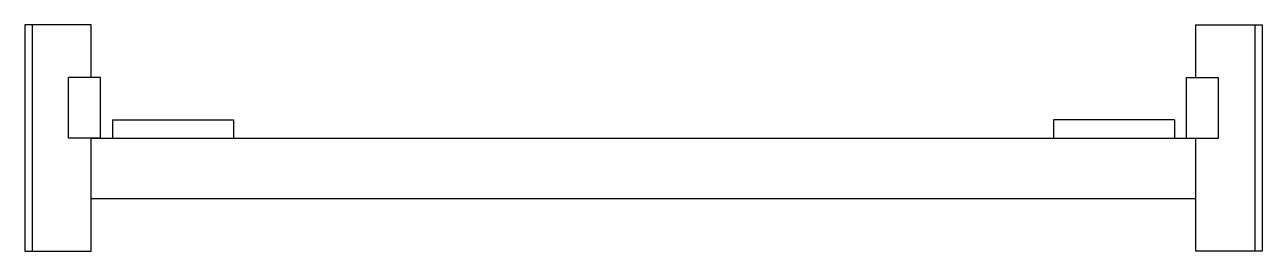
# Model space of a CAD drawing. Extents: x -409 to 409, y -87 to 63.
import ezdxf

# ---------------------------------------------------------------- set-up
doc = ezdxf.new("R2010")
doc.units = 0
doc.layers.get('0').update_dxf_attribs({"linetype": 'CONTINUOUS'})

msp = doc.modelspace()

# ---------------------------------------------------------------- linework, layer by layer
at = {"color": 7, "linetype": 'CONTINUOUS'}
for p, q in [((-365.000002, 63), (-409.000002, 63)), ((-409.000002, 63), (-409.000002, -87)), ((-404.000002, 63), (-404.000002, -87)), ((-365.000002, 28), (-365.000002, 63)), ((365.000002, 28), (365.000002, 63)), ((365.000002, 63), (409.000002, 63)), ((404.000002, 63), (404.000002, -87)), ((409.000002, 63), (409.000002, -87)), ((-380.002396, -12), (-380.002396, 28)), ((-359.003848, 28), (-380.002396, 28)), ((-359.003848, -12), (-359.003848, 28)), ((359.003848, -12), (359.003848, 28)), ((359.003848, 28), (380.002396, 28)), ((380.002396, -12), (380.002396, 28)), ((-351.085002, 0), (-271.085003, 0)), ((-351.085002, 0), (-351.085002, -12)), ((-271.085003, 0), (-271.085003, -12)), ((271.085003, 0), (271.085003, -12)), ((351.085002, 0), (271.085003, 0)), ((351.085002, 0), (351.085002, -12)), ((-359.003848, -12), (-380.002396, -12)), ((-365.000002, -87), (-365.000002, -12)), ((-365.000002, -12), (365.000002, -12)), ((359.003848, -12), (380.002396, -12)), ((365.000002, -87), (365.000002, -12)), ((-365.000002, -52), (365.000002, -52)), ((-409.000002, -87), (-365.000002, -87)), ((409.000002, -87), (365.000002, -87))]:
    msp.add_line(p, q, dxfattribs=at)

doc.saveas('drawing.dxf')
